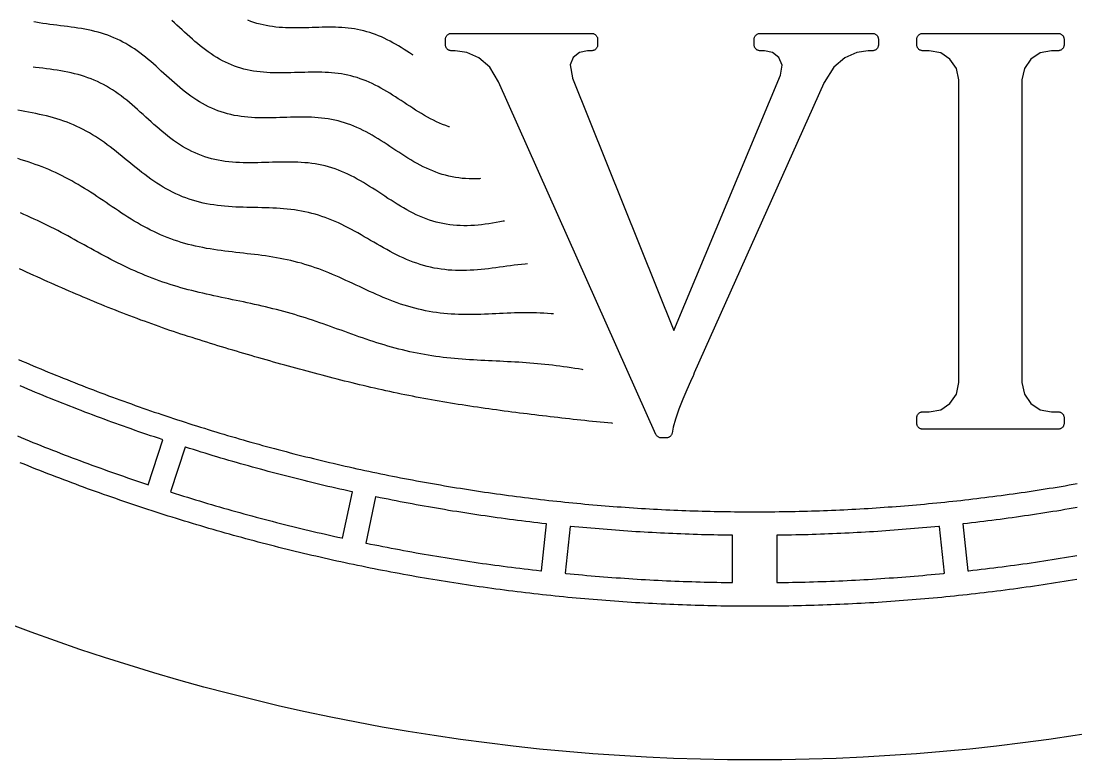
# Model space of a CAD drawing. Header units: millimetres. Extents: x -14.2 to 14.2, y -14.2 to 14.2.
# Drawn here: x -4.97 to 2.18, y -14.25 to -9.25 of the extents above; entities that cross this region are included whole.
import ezdxf

# ---------------------------------------------------------------- set-up
doc = ezdxf.new("R2010")
doc.units = ezdxf.units.MM
for name, color, linetype in [('ALTIN', 2, 'Continuous'), ('DOKU', 8, 'Continuous'), ('KESIM', 1, 'Continuous')]:
    doc.layers.add(name, color=color, linetype=linetype)

msp = doc.modelspace()

# ---------------------------------------------------------------- linework, layer by layer
at = {"layer": 'ALTIN'}
for points in [[(0.0175, -9.4428), (0.0141, -9.4408), (0.0109, -9.4385), (0.008, -9.4358), (0.0054, -9.4329), (0.0031, -9.4298), (0.001, -9.4264), (-0.0006, -9.4229), (-0.002, -9.4192), (-0.0029, -9.4153), (-0.0035, -9.4115), (-0.0037, -9.4075), (-0.0037, -9.3704), (-0.0035, -9.3665), (-0.0029, -9.3626), (-0.002, -9.3588), (-0.0006, -9.3551), (0.001, -9.3515), (0.0031, -9.3482), (0.0054, -9.345), (0.008, -9.3421), (0.0109, -9.3395), (0.0141, -9.3371), (0.0175, -9.3351), (0.021, -9.3334), (0.0247, -9.3321), (0.0285, -9.3312), (0.0324, -9.3306), (0.0363, -9.3304), (0.7977, -9.3304), (0.8017, -9.3306), (0.8055, -9.3312), (0.8094, -9.3321), (0.8131, -9.3334), (0.8166, -9.3351), (0.82, -9.3371), (0.8231, -9.3395), (0.826, -9.3421), (0.8287, -9.345), (0.831, -9.3482), (0.833, -9.3515), (0.8347, -9.3551), (0.836, -9.3588), (0.837, -9.3626), (0.8376, -9.3665), (0.8377, -9.3704), (0.8377, -9.4075), (0.8376, -9.4115), (0.837, -9.4153), (0.836, -9.4192), (0.8347, -9.4229), (0.833, -9.4264), (0.831, -9.4298), (0.8287, -9.4329), (0.826, -9.4358), (0.8231, -9.4385), (0.82, -9.4408), (0.8166, -9.4428), (0.8131, -9.4445), (0.8094, -9.4458), (0.8055, -9.4468), (0.8017, -9.4474), (0.7977, -9.4475), (0.7673, -9.4475), (0.691, -9.4597), (0.611, -9.4957), (0.5356, -9.5599), (0.4712, -9.6627), (0.4689, -9.666), (0.4686, -9.6663), (-0.4093, -11.6287), (-0.4148, -11.6448), (-0.4163, -11.6487), (-0.4346, -11.6883), (-0.4598, -11.743), (-0.4879, -11.8075), (-0.5145, -11.8754), (-0.5365, -11.9415), (-0.5521, -11.9973), (-0.5599, -12.0373), (-0.5609, -12.0411), (-0.5622, -12.0448), (-0.5639, -12.0484), (-0.5659, -12.0517), (-0.5682, -12.0549), (-0.5708, -12.0578), (-0.5738, -12.0605), (-0.5769, -12.0628), (-0.5803, -12.0649), (-0.5838, -12.0665), (-0.5875, -12.0679), (-0.5914, -12.0688), (-0.5952, -12.0694), (-0.5992, -12.0696), (-0.6323, -12.0696), (-0.6361, -12.0694), (-0.6399, -12.0689), (-0.6436, -12.068), (-0.6472, -12.0667), (-0.6507, -12.0651), (-0.654, -12.0632), (-0.6571, -12.0609), (-0.66, -12.0584), (-0.6626, -12.0556), (-0.665, -12.0526), (-0.667, -12.0493), (-0.6688, -12.0459), (-1.7349, -9.6583), (-1.7943, -9.5596), (-1.8686, -9.4957), (-1.9493, -9.4598), (-2.0282, -9.4475), (-2.0547, -9.4475), (-2.0586, -9.4474), (-2.0625, -9.4468), (-2.0663, -9.4458), (-2.07, -9.4445), (-2.0736, -9.4428), (-2.0769, -9.4408), (-2.0801, -9.4385), (-2.083, -9.4358), (-2.0856, -9.4329), (-2.088, -9.4298), (-2.09, -9.4264), (-2.0917, -9.4229), (-2.093, -9.4192), (-2.0939, -9.4153), (-2.0945, -9.4115), (-2.0947, -9.4075), (-2.0947, -9.3704), (-2.0945, -9.3665), (-2.0939, -9.3626), (-2.093, -9.3588), (-2.0917, -9.3551), (-2.09, -9.3515), (-2.088, -9.3482), (-2.0856, -9.345), (-2.083, -9.3421), (-2.0801, -9.3395), (-2.0769, -9.3371), (-2.0736, -9.3351), (-2.07, -9.3334), (-2.0663, -9.3321), (-2.0625, -9.3312), (-2.0586, -9.3306), (-2.0547, -9.3304), (-1.1041, -9.3304), (-1.1002, -9.3306), (-1.0963, -9.3312), (-1.0925, -9.3321), (-1.0888, -9.3334), (-1.0852, -9.3351), (-1.0819, -9.3371), (-1.0787, -9.3395), (-1.0758, -9.3421), (-1.0732, -9.345), (-1.0708, -9.3482), (-1.0688, -9.3515), (-1.0671, -9.3551), (-1.0658, -9.3588), (-1.0649, -9.3626), (-1.0643, -9.3665), (-1.0641, -9.3704), (-1.0641, -9.4075), (-1.0643, -9.4115), (-1.0649, -9.4153), (-1.0658, -9.4192), (-1.0671, -9.4229), (-1.0688, -9.4264), (-1.0708, -9.4298), (-1.0732, -9.4329), (-1.0758, -9.4358), (-1.0787, -9.4385), (-1.0819, -9.4408), (-1.0852, -9.4428), (-1.0888, -9.4445), (-1.0925, -9.4458), (-1.0963, -9.4468), (-1.1002, -9.4474), (-1.1041, -9.4475), (-1.1333, -9.4475), (-1.1865, -9.4596), (-1.2291, -9.4925), (-1.2507, -9.5442), (-1.2353, -9.631), (-1.2349, -9.634), (-0.5488, -11.3414), (0.1747, -9.6129), (0.1861, -9.5447), (0.1635, -9.493), (0.1193, -9.4596), (0.065, -9.4475), (0.0363, -9.4475), (0.0324, -9.4474), (0.0285, -9.4468), (0.0247, -9.4458), (0.021, -9.4445)], [(1.1008, -11.9857), (1.0995, -11.982), (1.0985, -11.9782), (1.0979, -11.9743), (1.0977, -11.9704), (1.0977, -11.9333), (1.0979, -11.9293), (1.0985, -11.9255), (1.0995, -11.9216), (1.1008, -11.918), (1.1025, -11.9144), (1.1045, -11.911), (1.1068, -11.9079), (1.1095, -11.905), (1.1124, -11.9023), (1.1155, -11.9), (1.1189, -11.898), (1.1224, -11.8963), (1.1261, -11.895), (1.1299, -11.894), (1.1338, -11.8935), (1.1377, -11.8933), (1.1821, -11.8933), (1.2596, -11.8784), (1.3221, -11.8359), (1.3661, -11.7725), (1.3833, -11.695), (1.3833, -9.6458), (1.3661, -9.5685), (1.3221, -9.5055), (1.2595, -9.4625), (1.1821, -9.4475), (1.1377, -9.4475), (1.1338, -9.4474), (1.1299, -9.4468), (1.1261, -9.4458), (1.1224, -9.4445), (1.1189, -9.4428), (1.1155, -9.4408), (1.1124, -9.4385), (1.1095, -9.4358), (1.1068, -9.4329), (1.1045, -9.4298), (1.1025, -9.4264), (1.1008, -9.4229), (1.0995, -9.4192), (1.0985, -9.4153), (1.0979, -9.4115), (1.0977, -9.4075), (1.0977, -9.3704), (1.0979, -9.3665), (1.0985, -9.3626), (1.0995, -9.3588), (1.1008, -9.3551), (1.1025, -9.3515), (1.1045, -9.3482), (1.1068, -9.345), (1.1095, -9.3421), (1.1124, -9.3395), (1.1155, -9.3371), (1.1189, -9.3351), (1.1224, -9.3334), (1.1261, -9.3321), (1.1299, -9.3312), (1.1338, -9.3306), (1.1377, -9.3304), (2.0547, -9.3304), (2.0586, -9.3306), (2.0625, -9.3312), (2.0663, -9.3321), (2.07, -9.3334), (2.0736, -9.3351), (2.0769, -9.3371), (2.0801, -9.3395), (2.083, -9.3421), (2.0856, -9.345), (2.088, -9.3482), (2.09, -9.3515), (2.0917, -9.3551), (2.093, -9.3588), (2.0939, -9.3626), (2.0945, -9.3665), (2.0947, -9.3704), (2.0947, -9.4075), (2.0945, -9.4115), (2.0939, -9.4153), (2.093, -9.4192), (2.0917, -9.4229), (2.09, -9.4264), (2.088, -9.4298), (2.0856, -9.4329), (2.083, -9.4358), (2.0801, -9.4385), (2.0769, -9.4408), (2.0736, -9.4428), (2.07, -9.4445), (2.0663, -9.4458), (2.0625, -9.4468), (2.0586, -9.4474), (2.0547, -9.4475), (2.0104, -9.4475), (1.9327, -9.4625), (1.8698, -9.5055), (1.8263, -9.5684), (1.8092, -9.6458), (1.8092, -11.695), (1.8263, -11.7727), (1.8698, -11.8359), (1.9326, -11.8784), (2.0103, -11.8933), (2.0547, -11.8933), (2.0586, -11.8935), (2.0625, -11.894), (2.0663, -11.895), (2.07, -11.8963), (2.0736, -11.898), (2.0769, -11.9), (2.0801, -11.9023), (2.083, -11.905), (2.0856, -11.9079), (2.088, -11.911), (2.09, -11.9144), (2.0917, -11.918), (2.093, -11.9216), (2.0939, -11.9255), (2.0945, -11.9293), (2.0947, -11.9333), (2.0947, -11.9704), (2.0945, -11.9743), (2.0939, -11.9782), (2.093, -11.982), (2.0917, -11.9857), (2.09, -11.9893), (2.088, -11.9926), (2.0856, -11.9958), (2.083, -11.9987), (2.0801, -12.0013), (2.0769, -12.0037), (2.0736, -12.0057), (2.07, -12.0074), (2.0663, -12.0087), (2.0625, -12.0096), (2.0586, -12.0102), (2.0547, -12.0104), (1.1377, -12.0104), (1.1338, -12.0102), (1.1299, -12.0096), (1.1261, -12.0087), (1.1224, -12.0074), (1.1189, -12.0057), (1.1155, -12.0037), (1.1124, -12.0013), (1.1095, -11.9987), (1.1068, -11.9958), (1.1045, -11.9926), (1.1025, -11.9893)], [(-2.9177, -12.3911), (-2.9447, -12.3847), (-2.9718, -12.3783), (-2.9988, -12.3718), (-3.0257, -12.3652), (-3.0527, -12.3586), (-3.0797, -12.3519), (-3.1066, -12.3451), (-3.1335, -12.3383), (-3.1604, -12.3314), (-3.1873, -12.3245), (-3.2142, -12.3175), (-3.2411, -12.3105), (-3.2679, -12.3034), (-3.2948, -12.2962), (-3.3216, -12.289), (-3.3484, -12.2817), (-3.3752, -12.2744), (-3.4019, -12.267), (-3.4287, -12.2596), (-3.4554, -12.2521), (-3.4822, -12.2445), (-3.5089, -12.2369), (-3.5356, -12.2292), (-3.5622, -12.2214), (-3.5889, -12.2136), (-3.6155, -12.2058), (-3.6421, -12.1979), (-3.6687, -12.1899), (-3.6953, -12.1819), (-3.7219, -12.1738), (-3.7484, -12.1656), (-3.775, -12.1574), (-3.8015, -12.1491), (-3.828, -12.1408), (-3.8545, -12.1324), (-3.8576, -12.1314), (-3.9565, -12.4358), (-3.9514, -12.4374), (-3.9242, -12.446), (-3.897, -12.4545), (-3.8699, -12.463), (-3.8427, -12.4714), (-3.8155, -12.4798), (-3.7882, -12.4881), (-3.761, -12.4963), (-3.7337, -12.5045), (-3.7064, -12.5126), (-3.6791, -12.5207), (-3.6518, -12.5287), (-3.6244, -12.5366), (-3.5971, -12.5445), (-3.5697, -12.5523), (-3.5423, -12.56), (-3.5149, -12.5677), (-3.4875, -12.5754), (-3.46, -12.583), (-3.4326, -12.5905), (-3.4051, -12.5979), (-3.3776, -12.6053), (-3.3501, -12.6127), (-3.3226, -12.6199), (-3.295, -12.6272), (-3.2675, -12.6343), (-3.2399, -12.6414), (-3.2123, -12.6485), (-3.1847, -12.6554), (-3.1571, -12.6624), (-3.1294, -12.6692), (-3.1018, -12.676), (-3.0741, -12.6828), (-3.0465, -12.6894), (-3.0188, -12.696), (-2.9911, -12.7026), (-2.9633, -12.7091), (-2.9356, -12.7155), (-2.9079, -12.7219), (-2.8801, -12.7282), (-2.8523, -12.7345), (-2.8245, -12.7407), (-2.7967, -12.7468), (-2.7914, -12.7479), (-2.7249, -12.4349), (-2.7282, -12.4342), (-2.7553, -12.4282), (-2.7824, -12.4222), (-2.8095, -12.4161), (-2.8366, -12.4099), (-2.8636, -12.4037), (-2.8907, -12.3975)], [(-1.579, -12.6317), (-1.6065, -12.6282), (-1.6341, -12.6247), (-1.6616, -12.6211), (-1.6891, -12.6174), (-1.7167, -12.6137), (-1.7442, -12.6099), (-1.7717, -12.6061), (-1.7992, -12.6022), (-1.8267, -12.5983), (-1.8541, -12.5942), (-1.8816, -12.5902), (-1.9091, -12.586), (-1.9365, -12.5818), (-1.964, -12.5776), (-1.9914, -12.5733), (-2.0188, -12.5689), (-2.0463, -12.5645), (-2.0737, -12.56), (-2.1011, -12.5554), (-2.1284, -12.5508), (-2.1558, -12.5461), (-2.1832, -12.5414), (-2.2105, -12.5366), (-2.2379, -12.5318), (-2.2652, -12.5268), (-2.2925, -12.5219), (-2.3199, -12.5168), (-2.3472, -12.5117), (-2.3745, -12.5066), (-2.4017, -12.5014), (-2.429, -12.4961), (-2.4563, -12.4908), (-2.4835, -12.4854), (-2.5107, -12.4799), (-2.538, -12.4744), (-2.5652, -12.4689), (-2.5684, -12.4682), (-2.6349, -12.7812), (-2.6296, -12.7823), (-2.6018, -12.788), (-2.5738, -12.7937), (-2.5459, -12.7992), (-2.518, -12.8048), (-2.4901, -12.8102), (-2.4621, -12.8156), (-2.4341, -12.821), (-2.4062, -12.8263), (-2.3782, -12.8315), (-2.3502, -12.8366), (-2.3222, -12.8417), (-2.2941, -12.8468), (-2.2661, -12.8517), (-2.2381, -12.8567), (-2.21, -12.8615), (-2.1819, -12.8663), (-2.1539, -12.871), (-2.1258, -12.8757), (-2.0977, -12.8803), (-2.0696, -12.8848), (-2.0415, -12.8893), (-2.0133, -12.8938), (-1.9852, -12.8981), (-1.9571, -12.9024), (-1.9289, -12.9067), (-1.9008, -12.9108), (-1.8726, -12.915), (-1.8444, -12.919), (-1.8162, -12.923), (-1.788, -12.9269), (-1.7598, -12.9308), (-1.7316, -12.9346), (-1.7034, -12.9384), (-1.6751, -12.942), (-1.6469, -12.9457), (-1.6186, -12.9492), (-1.5904, -12.9527), (-1.5621, -12.9562), (-1.5339, -12.9595), (-1.5056, -12.9629), (-1.4773, -12.9661), (-1.449, -12.9693), (-1.4436, -12.9699), (-1.4102, -12.6516), (-1.4135, -12.6513), (-1.4411, -12.6482), (-1.4687, -12.645), (-1.4963, -12.6418), (-1.5238, -12.6385), (-1.5514, -12.6351)], [(-0.3332, -12.7256), (-0.361, -12.7249), (-0.3888, -12.7241), (-0.4165, -12.7232), (-0.4443, -12.7222), (-0.472, -12.7212), (-0.4998, -12.7202), (-0.5275, -12.7191), (-0.5553, -12.7179), (-0.583, -12.7166), (-0.6108, -12.7153), (-0.6385, -12.714), (-0.6662, -12.7126), (-0.694, -12.7111), (-0.7217, -12.7095), (-0.7494, -12.7079), (-0.7771, -12.7063), (-0.8049, -12.7045), (-0.8326, -12.7027), (-0.8603, -12.7009), (-0.888, -12.699), (-0.9157, -12.697), (-0.9434, -12.695), (-0.9711, -12.6929), (-0.9988, -12.6908), (-1.0265, -12.6885), (-1.0541, -12.6863), (-1.0818, -12.6839), (-1.1095, -12.6816), (-1.1372, -12.6791), (-1.1648, -12.6766), (-1.1925, -12.674), (-1.2201, -12.6714), (-1.2478, -12.6687), (-1.2511, -12.6684), (-1.2845, -12.9866), (-1.2791, -12.9872), (-1.2508, -12.9899), (-1.2224, -12.9926), (-1.1941, -12.9953), (-1.1657, -12.9978), (-1.1374, -13.0003), (-1.109, -13.0028), (-1.0806, -13.0052), (-1.0523, -13.0075), (-1.0239, -13.0098), (-0.9955, -13.012), (-0.9671, -13.0141), (-0.9387, -13.0162), (-0.9103, -13.0182), (-0.8819, -13.0202), (-0.8535, -13.0221), (-0.8251, -13.0239), (-0.7967, -13.0257), (-0.7683, -13.0274), (-0.7398, -13.029), (-0.7114, -13.0306), (-0.683, -13.0321), (-0.6546, -13.0336), (-0.6261, -13.035), (-0.5977, -13.0363), (-0.5692, -13.0376), (-0.5408, -13.0388), (-0.5123, -13.0399), (-0.4839, -13.041), (-0.4554, -13.0421), (-0.427, -13.043), (-0.3985, -13.0439), (-0.3701, -13.0448), (-0.3416, -13.0455), (-0.3131, -13.0462), (-0.2847, -13.0469), (-0.2562, -13.0475), (-0.2278, -13.048), (-0.1993, -13.0485), (-0.1708, -13.0489), (-0.15, -13.0491), (-0.15, -12.7291), (-0.1666, -12.7289), (-0.1944, -12.7285), (-0.2222, -12.7281), (-0.2499, -12.7275), (-0.2777, -12.727), (-0.3055, -12.7263)], [(0.3416, -13.0455), (0.3701, -13.0448), (0.3985, -13.0439), (0.427, -13.043), (0.4554, -13.0421), (0.4839, -13.041), (0.5123, -13.0399), (0.5408, -13.0388), (0.5692, -13.0376), (0.5977, -13.0363), (0.6261, -13.035), (0.6546, -13.0336), (0.683, -13.0321), (0.7114, -13.0306), (0.7398, -13.029), (0.7683, -13.0274), (0.7967, -13.0257), (0.8251, -13.0239), (0.8535, -13.0221), (0.8819, -13.0202), (0.9103, -13.0182), (0.9387, -13.0162), (0.9671, -13.0141), (0.9955, -13.012), (1.0239, -13.0098), (1.0523, -13.0075), (1.0806, -13.0052), (1.109, -13.0028), (1.1374, -13.0003), (1.1657, -12.9978), (1.1941, -12.9953), (1.2224, -12.9926), (1.2508, -12.9899), (1.2791, -12.9872), (1.2845, -12.9866), (1.2511, -12.6684), (1.2478, -12.6687), (1.2201, -12.6714), (1.1925, -12.674), (1.1648, -12.6766), (1.1372, -12.6791), (1.1095, -12.6816), (1.0818, -12.6839), (1.0541, -12.6863), (1.0265, -12.6885), (0.9988, -12.6908), (0.9711, -12.6929), (0.9434, -12.695), (0.9157, -12.697), (0.888, -12.699), (0.8603, -12.7009), (0.8326, -12.7027), (0.8049, -12.7045), (0.7771, -12.7063), (0.7494, -12.7079), (0.7217, -12.7095), (0.694, -12.7111), (0.6662, -12.7126), (0.6385, -12.714), (0.6108, -12.7153), (0.583, -12.7166), (0.5553, -12.7179), (0.5275, -12.7191), (0.4998, -12.7202), (0.472, -12.7212), (0.4443, -12.7222), (0.4165, -12.7232), (0.3888, -12.7241), (0.361, -12.7249), (0.3332, -12.7256), (0.3055, -12.7263), (0.2777, -12.727), (0.2499, -12.7275), (0.2222, -12.7281), (0.1944, -12.7285), (0.1666, -12.7289), (0.15, -12.7291), (0.15, -13.0491), (0.1708, -13.0489), (0.1993, -13.0485), (0.2278, -13.048), (0.2562, -13.0475), (0.2847, -13.0469), (0.3131, -13.0462)]]:
    msp.add_lwpolyline(points, close=True, dxfattribs=at)
for points in [[(-4.9871, -11.5384), (-4.9619, -11.5492), (-4.9367, -11.56), (-4.9115, -11.5707), (-4.8862, -11.5814), (-4.861, -11.5921), (-4.8357, -11.6026), (-4.8103, -11.6132), (-4.785, -11.6236), (-4.7596, -11.634), (-4.7342, -11.6444), (-4.7088, -11.6547), (-4.6834, -11.6649), (-4.6579, -11.6751), (-4.6324, -11.6853), (-4.6069, -11.6953), (-4.5814, -11.7054), (-4.5558, -11.7153), (-4.5303, -11.7253), (-4.5047, -11.7351), (-4.4791, -11.7449), (-4.4534, -11.7546), (-4.4278, -11.7643), (-4.4021, -11.774), (-4.3764, -11.7835), (-4.3507, -11.7931), (-4.325, -11.8025), (-4.2992, -11.8119), (-4.2734, -11.8213), (-4.2476, -11.8306), (-4.2218, -11.8398), (-4.196, -11.849), (-4.1701, -11.8581), (-4.1442, -11.8672), (-4.1183, -11.8762), (-4.0924, -11.8852), (-4.0665, -11.8941), (-4.0405, -11.9029), (-4.0145, -11.9117), (-3.9885, -11.9204), (-3.9625, -11.9291), (-3.9365, -11.9377), (-3.9104, -11.9463), (-3.8843, -11.9548), (-3.8583, -11.9632), (-3.8321, -11.9716), (-3.806, -11.9799), (-3.7799, -11.9882), (-3.7537, -11.9964), (-3.7275, -12.0046), (-3.7013, -12.0127), (-3.6751, -12.0208), (-3.6489, -12.0287), (-3.6226, -12.0367), (-3.5964, -12.0445), (-3.5701, -12.0524), (-3.5438, -12.0601), (-3.5175, -12.0678), (-3.4911, -12.0755), (-3.4648, -12.0831), (-3.4384, -12.0906), (-3.412, -12.0981), (-3.3856, -12.1055), (-3.3592, -12.1128), (-3.3328, -12.1201), (-3.3063, -12.1274), (-3.2798, -12.1346), (-3.2534, -12.1417), (-3.2269, -12.1488), (-3.2003, -12.1558), (-3.1738, -12.1627), (-3.1473, -12.1696), (-3.1207, -12.1765), (-3.0941, -12.1832), (-3.0676, -12.19), (-3.041, -12.1966), (-3.0143, -12.2032), (-2.9877, -12.2098), (-2.9611, -12.2163), (-2.9344, -12.2227), (-2.9077, -12.2291), (-2.881, -12.2354), (-2.8543, -12.2416), (-2.8276, -12.2478), (-2.8009, -12.254), (-2.7742, -12.2601), (-2.7474, -12.2661), (-2.7206, -12.272), (-2.6939, -12.2779), (-2.6671, -12.2838), (-2.6403, -12.2896), (-2.6134, -12.2953), (-2.5866, -12.301), (-2.5598, -12.3066), (-2.5329, -12.3122), (-2.5061, -12.3177), (-2.4792, -12.3231), (-2.4523, -12.3285), (-2.4254, -12.3338), (-2.3985, -12.3391), (-2.3715, -12.3443), (-2.3446, -12.3494), (-2.3177, -12.3545), (-2.2907, -12.3595), (-2.2637, -12.3645), (-2.2368, -12.3694), (-2.2098, -12.3742), (-2.1828, -12.379), (-2.1557, -12.3838), (-2.1287, -12.3884), (-2.1017, -12.3931), (-2.0746, -12.3976), (-2.0476, -12.4021), (-2.0205, -12.4065), (-1.9935, -12.4109), (-1.9664, -12.4152), (-1.9393, -12.4195), (-1.9122, -12.4237), (-1.8851, -12.4278), (-1.858, -12.4319), (-1.8308, -12.436), (-1.8037, -12.4399), (-1.7766, -12.4438), (-1.7494, -12.4477), (-1.7222, -12.4515), (-1.6951, -12.4552), (-1.6679, -12.4589), (-1.6407, -12.4625), (-1.6135, -12.466), (-1.5863, -12.4695), (-1.5591, -12.4729), (-1.5319, -12.4763), (-1.5047, -12.4796), (-1.4774, -12.4829), (-1.4502, -12.4861), (-1.423, -12.4892), (-1.3957, -12.4923), (-1.3685, -12.4953), (-1.3412, -12.4982), (-1.3139, -12.5011), (-1.2866, -12.504), (-1.2594, -12.5068), (-1.2321, -12.5095), (-1.2048, -12.5121), (-1.1775, -12.5147), (-1.1502, -12.5173), (-1.1229, -12.5197), (-1.0955, -12.5222), (-1.0682, -12.5245), (-1.0409, -12.5268), (-1.0136, -12.5291), (-0.9862, -12.5313), (-0.9589, -12.5334), (-0.9315, -12.5354), (-0.9042, -12.5374), (-0.8768, -12.5394), (-0.8495, -12.5413), (-0.8221, -12.5431), (-0.7948, -12.5449), (-0.7674, -12.5466), (-0.74, -12.5482), (-0.7126, -12.5498), (-0.6852, -12.5513), (-0.6579, -12.5528), (-0.6305, -12.5542), (-0.6031, -12.5555), (-0.5757, -12.5568), (-0.5483, -12.558), (-0.5209, -12.5592), (-0.4935, -12.5603), (-0.4661, -12.5614), (-0.4387, -12.5623), (-0.4113, -12.5633), (-0.3839, -12.5641), (-0.3565, -12.5649), (-0.329, -12.5657), (-0.3016, -12.5664), (-0.2742, -12.567), (-0.2468, -12.5676), (-0.2194, -12.5681), (-0.192, -12.5685), (-0.1645, -12.5689), (-0.1371, -12.5693), (-0.1097, -12.5695), (-0.0823, -12.5697), (-0.0548, -12.5699), (-0.0274, -12.57), (0, -12.57), (0.0274, -12.57), (0.0548, -12.5699), (0.0823, -12.5697), (0.1097, -12.5695), (0.1371, -12.5693), (0.1645, -12.5689), (0.192, -12.5685), (0.2194, -12.5681), (0.2468, -12.5676), (0.2742, -12.567), (0.3016, -12.5664), (0.329, -12.5657), (0.3565, -12.5649), (0.3839, -12.5641), (0.4113, -12.5633), (0.4387, -12.5623), (0.4661, -12.5614), (0.4935, -12.5603), (0.5209, -12.5592), (0.5483, -12.558), (0.5757, -12.5568), (0.6031, -12.5555), (0.6305, -12.5542), (0.6579, -12.5528), (0.6852, -12.5513), (0.7126, -12.5498), (0.74, -12.5482), (0.7674, -12.5466), (0.7948, -12.5449), (0.8221, -12.5431), (0.8495, -12.5413), (0.8768, -12.5394), (0.9042, -12.5374), (0.9315, -12.5354), (0.9589, -12.5334), (0.9862, -12.5313), (1.0136, -12.5291), (1.0409, -12.5268), (1.0682, -12.5245), (1.0955, -12.5222), (1.1229, -12.5197), (1.1502, -12.5173), (1.1775, -12.5147), (1.2048, -12.5121), (1.2321, -12.5095), (1.2594, -12.5068), (1.2866, -12.504), (1.3139, -12.5011), (1.3412, -12.4982), (1.3685, -12.4953), (1.3957, -12.4923), (1.423, -12.4892), (1.4502, -12.4861), (1.4774, -12.4829), (1.5047, -12.4796), (1.5319, -12.4763), (1.5591, -12.4729), (1.5863, -12.4695), (1.6135, -12.466), (1.6407, -12.4625), (1.6679, -12.4589), (1.6951, -12.4552), (1.7222, -12.4515), (1.7494, -12.4477), (1.7766, -12.4438), (1.8037, -12.4399), (1.8308, -12.436), (1.858, -12.4319), (1.8851, -12.4278), (1.9122, -12.4237), (1.9393, -12.4195), (1.9664, -12.4152), (1.9935, -12.4109), (2.0205, -12.4065), (2.0476, -12.4021), (2.0746, -12.3976), (2.1017, -12.3931), (2.1287, -12.3884), (2.1557, -12.3838), (2.1828, -12.379)], [(-4.994, -12.0566), (-4.9677, -12.0675), (-4.9414, -12.0783), (-4.915, -12.0891), (-4.8886, -12.0997), (-4.8622, -12.1104), (-4.8358, -12.121), (-4.8093, -12.1315), (-4.7828, -12.1419), (-4.7563, -12.1524), (-4.7298, -12.1627), (-4.7033, -12.173), (-4.6767, -12.1832), (-4.6501, -12.1934), (-4.6235, -12.2035), (-4.5969, -12.2136), (-4.5702, -12.2236), (-4.5435, -12.2335), (-4.5168, -12.2434), (-4.4901, -12.2532), (-4.4634, -12.263), (-4.4366, -12.2727), (-4.4098, -12.2823), (-4.383, -12.2919), (-4.3562, -12.3015), (-4.3293, -12.3109), (-4.3025, -12.3204), (-4.2756, -12.3297), (-4.2487, -12.339), (-4.2217, -12.3483), (-4.1948, -12.3574), (-4.1678, -12.3666), (-4.1408, -12.3756), (-4.1138, -12.3846), (-4.1087, -12.3863), (-4.0098, -12.082), (-4.0129, -12.0809), (-4.0393, -12.0722), (-4.0656, -12.0633), (-4.0919, -12.0544), (-4.1182, -12.0455), (-4.1445, -12.0365), (-4.1707, -12.0274), (-4.197, -12.0183), (-4.2232, -12.0091), (-4.2494, -11.9998), (-4.2755, -11.9905), (-4.3017, -11.9812), (-4.3278, -11.9718), (-4.3539, -11.9623), (-4.38, -11.9528), (-4.4061, -11.9432), (-4.4321, -11.9335), (-4.4581, -11.9238), (-4.4841, -11.9141), (-4.5101, -11.9043), (-4.5361, -11.8944), (-4.562, -11.8845), (-4.5879, -11.8745), (-4.6138, -11.8645), (-4.6397, -11.8544), (-4.6656, -11.8442), (-4.6914, -11.834), (-4.7172, -11.8237), (-4.743, -11.8134), (-4.7687, -11.8031), (-4.7945, -11.7926), (-4.8202, -11.7821), (-4.8459, -11.7716), (-4.8716, -11.761), (-4.8972, -11.7503), (-4.9228, -11.7396), (-4.9484, -11.7289), (-4.974, -11.718)], [(2.1803, -13.0288), (2.1518, -13.0336), (2.1234, -13.0382), (2.095, -13.0428), (2.0665, -13.0474), (2.038, -13.0518), (2.0095, -13.0563), (1.9811, -13.0606), (1.9526, -13.0649), (1.9241, -13.0691), (1.8955, -13.0733), (1.867, -13.0774), (1.8385, -13.0814), (1.8099, -13.0854), (1.7814, -13.0893), (1.7528, -13.0932), (1.7243, -13.097), (1.6957, -13.1007), (1.6671, -13.1044), (1.6385, -13.108), (1.6099, -13.1115), (1.5813, -13.115), (1.5527, -13.1184), (1.524, -13.1218), (1.4954, -13.1251), (1.4668, -13.1283), (1.4381, -13.1315), (1.4095, -13.1346), (1.3808, -13.1376), (1.3522, -13.1406), (1.3235, -13.1435), (1.2948, -13.1464), (1.2661, -13.1492), (1.2374, -13.1519), (1.2087, -13.1546), (1.18, -13.1572), (1.1513, -13.1597), (1.1226, -13.1622), (1.0939, -13.1646), (1.0652, -13.167), (1.0364, -13.1693), (1.0077, -13.1715), (0.979, -13.1737), (0.9502, -13.1758), (0.9215, -13.1778), (0.8927, -13.1798), (0.864, -13.1817), (0.8352, -13.1836), (0.8065, -13.1854), (0.7777, -13.1871), (0.7489, -13.1888), (0.7201, -13.1904), (0.6914, -13.1919), (0.6626, -13.1934), (0.6338, -13.1948), (0.605, -13.1961), (0.5762, -13.1974), (0.5474, -13.1987), (0.5186, -13.1998), (0.4898, -13.2009), (0.461, -13.202), (0.4322, -13.2029), (0.4034, -13.2038), (0.3746, -13.2047), (0.3458, -13.2055), (0.317, -13.2062), (0.2882, -13.2069), (0.2594, -13.2075), (0.2305, -13.208), (0.2017, -13.2085), (0.1729, -13.2089), (0.1441, -13.2092), (0.1153, -13.2095), (0.0865, -13.2097), (0.0576, -13.2099), (0.0288, -13.21), (0, -13.21), (-0.0288, -13.21), (-0.0576, -13.2099), (-0.0865, -13.2097), (-0.1153, -13.2095), (-0.1441, -13.2092), (-0.1729, -13.2089), (-0.2017, -13.2085), (-0.2305, -13.208), (-0.2594, -13.2075), (-0.2882, -13.2069), (-0.317, -13.2062), (-0.3458, -13.2055), (-0.3746, -13.2047), (-0.4034, -13.2038), (-0.4322, -13.2029), (-0.461, -13.202), (-0.4898, -13.2009), (-0.5186, -13.1998), (-0.5474, -13.1987), (-0.5762, -13.1974), (-0.605, -13.1961), (-0.6338, -13.1948), (-0.6626, -13.1934), (-0.6914, -13.1919), (-0.7201, -13.1904), (-0.7489, -13.1888), (-0.7777, -13.1871), (-0.8065, -13.1854), (-0.8352, -13.1836), (-0.864, -13.1817), (-0.8927, -13.1798), (-0.9215, -13.1778), (-0.9502, -13.1758), (-0.979, -13.1737), (-1.0077, -13.1715), (-1.0364, -13.1693), (-1.0652, -13.167), (-1.0939, -13.1646), (-1.1226, -13.1622), (-1.1513, -13.1597), (-1.18, -13.1572), (-1.2087, -13.1546), (-1.2374, -13.1519), (-1.2661, -13.1492), (-1.2948, -13.1464), (-1.3235, -13.1435), (-1.3522, -13.1406), (-1.3808, -13.1376), (-1.4095, -13.1346), (-1.4381, -13.1315), (-1.4668, -13.1283), (-1.4954, -13.1251), (-1.524, -13.1218), (-1.5527, -13.1184), (-1.5813, -13.115), (-1.6099, -13.1115), (-1.6385, -13.108), (-1.6671, -13.1044), (-1.6957, -13.1007), (-1.7243, -13.097), (-1.7528, -13.0932), (-1.7814, -13.0893), (-1.8099, -13.0854), (-1.8385, -13.0814), (-1.867, -13.0774), (-1.8955, -13.0733), (-1.9241, -13.0691), (-1.9526, -13.0649), (-1.9811, -13.0606), (-2.0095, -13.0563), (-2.038, -13.0518), (-2.0665, -13.0474), (-2.095, -13.0428), (-2.1234, -13.0382), (-2.1518, -13.0336), (-2.1803, -13.0288), (-2.2087, -13.024), (-2.2371, -13.0192), (-2.2655, -13.0143), (-2.2939, -13.0093), (-2.3223, -13.0043), (-2.3506, -12.9992), (-2.379, -12.994), (-2.4073, -12.9888), (-2.4357, -12.9835), (-2.464, -12.9782), (-2.4923, -12.9728), (-2.5206, -12.9673), (-2.5489, -12.9618), (-2.5771, -12.9562), (-2.6054, -12.9505), (-2.6337, -12.9448), (-2.6619, -12.939), (-2.6901, -12.9332), (-2.7183, -12.9273), (-2.7465, -12.9213), (-2.7747, -12.9153), (-2.8029, -12.9092), (-2.831, -12.9031), (-2.8592, -12.8969), (-2.8873, -12.8906), (-2.9154, -12.8843), (-2.9435, -12.8779), (-2.9716, -12.8714), (-2.9997, -12.8649), (-3.0277, -12.8583), (-3.0558, -12.8517), (-3.0838, -12.845), (-3.1118, -12.8382), (-3.1398, -12.8314), (-3.1678, -12.8245), (-3.1958, -12.8176), (-3.2237, -12.8106), (-3.2517, -12.8035), (-3.2796, -12.7964), (-3.3075, -12.7892), (-3.3354, -12.782), (-3.3633, -12.7747), (-3.3912, -12.7673), (-3.419, -12.7599), (-3.4468, -12.7524), (-3.4746, -12.7448), (-3.5024, -12.7372), (-3.5302, -12.7296), (-3.558, -12.7218), (-3.5857, -12.714), (-3.6135, -12.7062), (-3.6412, -12.6983), (-3.6689, -12.6903), (-3.6965, -12.6823), (-3.7242, -12.6742), (-3.7518, -12.666), (-3.7795, -12.6578), (-3.8071, -12.6495), (-3.8347, -12.6412), (-3.8622, -12.6328), (-3.8898, -12.6243), (-3.9173, -12.6158), (-3.9448, -12.6072), (-3.9723, -12.5986), (-3.9998, -12.5899), (-4.0273, -12.5811), (-4.0547, -12.5723), (-4.0821, -12.5635), (-4.1095, -12.5545), (-4.1369, -12.5455), (-4.1643, -12.5365), (-4.1916, -12.5274), (-4.2189, -12.5182), (-4.2462, -12.5089), (-4.2735, -12.4997), (-4.3008, -12.4903), (-4.328, -12.4809), (-4.3552, -12.4714), (-4.3824, -12.4619), (-4.4096, -12.4523), (-4.4367, -12.4426), (-4.4639, -12.4329), (-4.491, -12.4232), (-4.5181, -12.4133), (-4.5452, -12.4035), (-4.5722, -12.3935), (-4.5992, -12.3835), (-4.6262, -12.3734), (-4.6532, -12.3633), (-4.6802, -12.3531), (-4.7071, -12.3429), (-4.734, -12.3326), (-4.7609, -12.3222), (-4.7878, -12.3118), (-4.8147, -12.3013), (-4.8415, -12.2908), (-4.8683, -12.2802), (-4.8951, -12.2696), (-4.9218, -12.2589), (-4.9486, -12.2481), (-4.9753, -12.2373)], [(2.1832, -12.5414), (2.1558, -12.5461), (2.1284, -12.5508), (2.1011, -12.5554), (2.0737, -12.56), (2.0463, -12.5645), (2.0188, -12.5689), (1.9914, -12.5733), (1.964, -12.5776), (1.9365, -12.5818), (1.9091, -12.586), (1.8816, -12.5902), (1.8541, -12.5942), (1.8267, -12.5983), (1.7992, -12.6022), (1.7717, -12.6061), (1.7442, -12.6099), (1.7167, -12.6137), (1.6891, -12.6174), (1.6616, -12.6211), (1.6341, -12.6247), (1.6065, -12.6282), (1.579, -12.6317), (1.5514, -12.6351), (1.5238, -12.6385), (1.4963, -12.6418), (1.4687, -12.645), (1.4411, -12.6482), (1.4135, -12.6513), (1.4102, -12.6516), (1.4436, -12.9699), (1.449, -12.9693), (1.4773, -12.9661), (1.5056, -12.9629), (1.5339, -12.9595), (1.5621, -12.9562), (1.5904, -12.9527), (1.6186, -12.9492), (1.6469, -12.9457), (1.6751, -12.942), (1.7034, -12.9384), (1.7316, -12.9346), (1.7598, -12.9308), (1.788, -12.9269), (1.8162, -12.923), (1.8444, -12.919), (1.8726, -12.915), (1.9008, -12.9108), (1.9289, -12.9067), (1.9571, -12.9024), (1.9852, -12.8981), (2.0133, -12.8938), (2.0415, -12.8893), (2.0696, -12.8848), (2.0977, -12.8803), (2.1258, -12.8757), (2.1539, -12.871), (2.1819, -12.8663)]]:
    msp.add_lwpolyline(points, dxfattribs=at)
at = {"layer": 'DOKU'}
for points in [[(-1.8563, -10.314), (-1.8652, -10.3145), (-1.8886, -10.3153), (-1.9119, -10.3155), (-1.9351, -10.315), (-1.9581, -10.3138), (-1.9811, -10.3119), (-2.0039, -10.3093), (-2.0266, -10.306), (-2.0492, -10.3019), (-2.0716, -10.297), (-2.0938, -10.2914), (-2.1159, -10.2851), (-2.1378, -10.2781), (-2.1596, -10.2703), (-2.1812, -10.2619), (-2.2027, -10.2528), (-2.224, -10.2431), (-2.2452, -10.2328), (-2.2662, -10.222), (-2.287, -10.2107), (-2.3078, -10.199), (-2.3284, -10.1869), (-2.3489, -10.1744), (-2.3694, -10.1617), (-2.3897, -10.1487), (-2.41, -10.1356), (-2.4302, -10.1224), (-2.4503, -10.1091), (-2.4704, -10.0959), (-2.4905, -10.0827), (-2.5107, -10.0697), (-2.5308, -10.0569), (-2.5509, -10.0443), (-2.5711, -10.032), (-2.5914, -10.0201), (-2.6117, -10.0086), (-2.6321, -9.9975), (-2.6527, -9.987), (-2.6733, -9.9769), (-2.6941, -9.9674), (-2.715, -9.9585), (-2.7361, -9.9502), (-2.7573, -9.9425), (-2.7787, -9.9354), (-2.8003, -9.929), (-2.822, -9.9232), (-2.844, -9.918), (-2.8661, -9.9135), (-2.8884, -9.9096), (-2.9109, -9.9063), (-2.9336, -9.9035), (-2.9564, -9.9013), (-2.9794, -9.8996), (-3.0026, -9.8984), (-3.026, -9.8975), (-3.0495, -9.8971), (-3.0731, -9.897), (-3.0969, -9.8972), (-3.1207, -9.8976), (-3.1447, -9.8982), (-3.1687, -9.8989), (-3.1928, -9.8997), (-3.2169, -9.9005), (-3.241, -9.9012), (-3.2651, -9.9018), (-3.2892, -9.9022), (-3.3133, -9.9024), (-3.3373, -9.9023), (-3.3612, -9.9019), (-3.3851, -9.9011), (-3.4088, -9.8998), (-3.4323, -9.898), (-3.4557, -9.8957), (-3.479, -9.8929), (-3.502, -9.8894), (-3.5248, -9.8853), (-3.5475, -9.8805), (-3.5698, -9.8751), (-3.592, -9.8689), (-3.6139, -9.862), (-3.6355, -9.8545), (-3.6569, -9.8462), (-3.678, -9.8372), (-3.6988, -9.8275), (-3.7194, -9.8171), (-3.7397, -9.806), (-3.7597, -9.7943), (-3.7795, -9.782), (-3.799, -9.7691), (-3.8183, -9.7556), (-3.8373, -9.7417), (-3.8562, -9.7273), (-3.8749, -9.7124), (-3.8933, -9.6972), (-3.9117, -9.6817), (-3.9298, -9.6659), (-3.9479, -9.6499), (-3.9659, -9.6338), (-3.9837, -9.6176), (-4.0016, -9.6013), (-4.0194, -9.5851), (-4.0372, -9.569), (-4.055, -9.553), (-4.0729, -9.5371), (-4.0908, -9.5216), (-4.1088, -9.5063), (-4.127, -9.4914), (-4.1452, -9.4768), (-4.1637, -9.4627), (-4.1823, -9.449), (-4.2011, -9.4359), (-4.2202, -9.4233), (-4.2394, -9.4112), (-4.2589, -9.3997), (-4.2787, -9.3887), (-4.2987, -9.3784), (-4.319, -9.3687), (-4.3396, -9.3596), (-4.3605, -9.351), (-4.3816, -9.3431), (-4.403, -9.3358), (-4.4247, -9.3289), (-4.4467, -9.3227), (-4.4689, -9.3169), (-4.4914, -9.3116), (-4.5141, -9.3068), (-4.537, -9.3023), (-4.5602, -9.2982), (-4.5835, -9.2944), (-4.607, -9.2909), (-4.6306, -9.2876), (-4.6544, -9.2844), (-4.6782, -9.2814), (-4.7021, -9.2784), (-4.726, -9.2754), (-4.75, -9.2723), (-4.7739, -9.2691), (-4.7978, -9.2658), (-4.8216, -9.2622), (-4.8453, -9.2584), (-4.8689, -9.2542), (-4.8835, -9.2513)], [(-2.0681, -9.9634), (-2.0721, -9.9621), (-2.0932, -9.9546), (-2.1142, -9.9464), (-2.135, -9.9376), (-2.1556, -9.9282), (-2.1761, -9.9183), (-2.1965, -9.9078), (-2.2167, -9.8969), (-2.2369, -9.8855), (-2.2569, -9.8737), (-2.2767, -9.8617), (-2.2965, -9.8493), (-2.3162, -9.8367), (-2.3359, -9.824), (-2.3555, -9.8112), (-2.375, -9.7984), (-2.3945, -9.7855), (-2.414, -9.7728), (-2.4335, -9.7601), (-2.453, -9.7477), (-2.4725, -9.7355), (-2.4921, -9.7236), (-2.5117, -9.7121), (-2.5314, -9.7009), (-2.5512, -9.6902), (-2.5711, -9.68), (-2.5911, -9.6702), (-2.6113, -9.661), (-2.6315, -9.6524), (-2.652, -9.6443), (-2.6725, -9.6369), (-2.6933, -9.63), (-2.7142, -9.6238), (-2.7353, -9.6182), (-2.7565, -9.6132), (-2.778, -9.6088), (-2.7996, -9.605), (-2.8214, -9.6018), (-2.8434, -9.5991), (-2.8655, -9.5969), (-2.8879, -9.5953), (-2.9103, -9.5941), (-2.933, -9.5933), (-2.9557, -9.5929), (-2.9786, -9.5928), (-3.0017, -9.593), (-3.0248, -9.5934), (-3.048, -9.594), (-3.0713, -9.5947), (-3.0946, -9.5954), (-3.118, -9.5962), (-3.1414, -9.5969), (-3.1648, -9.5974), (-3.1881, -9.5979), (-3.2115, -9.598), (-3.2347, -9.5979), (-3.2579, -9.5975), (-3.281, -9.5967), (-3.304, -9.5955), (-3.3268, -9.5938), (-3.3495, -9.5915), (-3.372, -9.5888), (-3.3944, -9.5854), (-3.4165, -9.5814), (-3.4384, -9.5768), (-3.4601, -9.5715), (-3.4816, -9.5655), (-3.5028, -9.5589), (-3.5238, -9.5515), (-3.5445, -9.5435), (-3.5649, -9.5348), (-3.5851, -9.5254), (-3.605, -9.5153), (-3.6247, -9.5046), (-3.6441, -9.4932), (-3.6633, -9.4813), (-3.6822, -9.4688), (-3.7009, -9.4558), (-3.7194, -9.4422), (-3.7377, -9.4282), (-3.7557, -9.4139), (-3.7737, -9.3991), (-3.7914, -9.3841), (-3.809, -9.3688), (-3.8265, -9.3533), (-3.8439, -9.3377), (-3.8613, -9.3219), (-3.8786, -9.3062), (-3.8958, -9.2905), (-3.9131, -9.2748), (-3.9303, -9.2593), (-3.9477, -9.244)], [(-2.3142, -9.478), (-2.3186, -9.4752), (-2.3374, -9.4628), (-2.3563, -9.4506), (-2.3752, -9.4386), (-2.3941, -9.4268), (-2.413, -9.4153), (-2.4321, -9.4041), (-2.4511, -9.3933), (-2.4703, -9.3829), (-2.4896, -9.373), (-2.509, -9.3635), (-2.5285, -9.3546), (-2.5481, -9.3463), (-2.5679, -9.3384), (-2.5878, -9.3312), (-2.6079, -9.3246), (-2.6281, -9.3186), (-2.6485, -9.3131), (-2.6691, -9.3083), (-2.6899, -9.304), (-2.7108, -9.3004), (-2.7319, -9.2972), (-2.7532, -9.2947), (-2.7747, -9.2926), (-2.7963, -9.291), (-2.818, -9.2898), (-2.8399, -9.289), (-2.862, -9.2886), (-2.8842, -9.2886), (-2.9065, -9.2887), (-2.9289, -9.2891), (-2.9513, -9.2897), (-2.9739, -9.2904), (-2.9965, -9.2911), (-3.0191, -9.2918), (-3.0417, -9.2925), (-3.0644, -9.2931), (-3.087, -9.2935), (-3.1096, -9.2936), (-3.1321, -9.2936), (-3.1546, -9.2931), (-3.177, -9.2924), (-3.1992, -9.2912), (-3.2213, -9.2895), (-3.2433, -9.2873), (-3.2651, -9.2846), (-3.2867, -9.2814), (-3.3081, -9.2775), (-3.3294, -9.2731), (-3.3504, -9.2679), (-3.3712, -9.2622), (-3.3917, -9.2557), (-3.412, -9.2486), (-3.4321, -9.2408)], [(-1.6951, -10.601), (-1.703, -10.6025), (-1.7275, -10.607), (-1.7519, -10.6113), (-1.7764, -10.6154), (-1.8009, -10.6192), (-1.8253, -10.6226), (-1.8497, -10.6256), (-1.874, -10.6281), (-1.8983, -10.6301), (-1.9225, -10.6316), (-1.9466, -10.6324), (-1.9706, -10.6326), (-1.9945, -10.6321), (-2.0183, -10.6308), (-2.042, -10.6289), (-2.0655, -10.6262), (-2.0889, -10.6228), (-2.1122, -10.6185), (-2.1352, -10.6135), (-2.1582, -10.6078), (-2.1809, -10.6013), (-2.2036, -10.594), (-2.226, -10.586), (-2.2483, -10.5773), (-2.2704, -10.568), (-2.2924, -10.558), (-2.3142, -10.5474), (-2.3358, -10.5363), (-2.3574, -10.5246), (-2.3787, -10.5125), (-2.4, -10.5), (-2.4212, -10.4872), (-2.4422, -10.474), (-2.4632, -10.4607), (-2.484, -10.4472), (-2.5049, -10.4335), (-2.5256, -10.4199), (-2.5464, -10.4062), (-2.5671, -10.3926), (-2.5878, -10.3792), (-2.6086, -10.366), (-2.6293, -10.353), (-2.6502, -10.3404), (-2.671, -10.3281), (-2.692, -10.3163), (-2.713, -10.3049), (-2.7342, -10.294), (-2.7555, -10.2836), (-2.7769, -10.2738), (-2.7985, -10.2646), (-2.8202, -10.256), (-2.8421, -10.2481), (-2.8641, -10.2408), (-2.8863, -10.2342), (-2.9088, -10.2282), (-2.9314, -10.2229), (-2.9542, -10.2183), (-2.9772, -10.2142), (-3.0004, -10.2108), (-3.0237, -10.2079), (-3.0473, -10.2057), (-3.071, -10.2039), (-3.0949, -10.2026), (-3.119, -10.2018), (-3.1432, -10.2013), (-3.1676, -10.2013), (-3.1921, -10.2014), (-3.2166, -10.2019), (-3.2413, -10.2025), (-3.2661, -10.2032), (-3.2909, -10.204), (-3.3158, -10.2048), (-3.3406, -10.2056), (-3.3655, -10.2062), (-3.3904, -10.2066), (-3.4152, -10.2068), (-3.4399, -10.2067), (-3.4646, -10.2063), (-3.4891, -10.2054), (-3.5136, -10.2041), (-3.5378, -10.2023), (-3.562, -10.1999), (-3.5859, -10.197), (-3.6097, -10.1934), (-3.6332, -10.1891), (-3.6565, -10.1842), (-3.6796, -10.1786), (-3.7024, -10.1723), (-3.725, -10.1652), (-3.7473, -10.1574), (-3.7693, -10.1489), (-3.791, -10.1396), (-3.8125, -10.1296), (-3.8337, -10.1189), (-3.8546, -10.1075), (-3.8753, -10.0954), (-3.8956, -10.0827), (-3.9158, -10.0694), (-3.9357, -10.0555), (-3.9553, -10.0411), (-3.9747, -10.0263), (-3.994, -10.011), (-4.013, -9.9953), (-4.0319, -9.9793), (-4.0506, -9.963), (-4.0692, -9.9466), (-4.0878, -9.9299), (-4.1062, -9.9132), (-4.1246, -9.8965), (-4.1429, -9.8798), (-4.1613, -9.8631), (-4.1796, -9.8466), (-4.1981, -9.8303), (-4.2165, -9.8143), (-4.2351, -9.7985), (-4.2538, -9.7831), (-4.2727, -9.7681), (-4.2917, -9.7536), (-4.3109, -9.7395), (-4.3303, -9.7259), (-4.3499, -9.7129), (-4.3697, -9.7005), (-4.3898, -9.6886), (-4.4102, -9.6773), (-4.4309, -9.6667), (-4.4518, -9.6567), (-4.473, -9.6473), (-4.4945, -9.6385), (-4.5163, -9.6303), (-4.5384, -9.6227), (-4.5607, -9.6157), (-4.5834, -9.6093), (-4.6063, -9.6033), (-4.6295, -9.5979), (-4.6529, -9.5929), (-4.6765, -9.5883), (-4.7004, -9.584), (-4.7244, -9.5801), (-4.7486, -9.5765), (-4.773, -9.5731), (-4.7974, -9.5698), (-4.822, -9.5667), (-4.8466, -9.5636), (-4.8713, -9.5605), (-4.8876, -9.5584)], [(-1.5398, -10.8906), (-1.555, -10.892), (-1.5796, -10.8946), (-1.6043, -10.8975), (-1.6291, -10.9006), (-1.6539, -10.9038), (-1.6788, -10.9072), (-1.7037, -10.9106), (-1.7286, -10.914), (-1.7536, -10.9173), (-1.7785, -10.9205), (-1.8035, -10.9236), (-1.8285, -10.9264), (-1.8534, -10.929), (-1.8783, -10.9312), (-1.9032, -10.9331), (-1.9281, -10.9346), (-1.9529, -10.9356), (-1.9776, -10.9361), (-2.0022, -10.9361), (-2.0268, -10.9355), (-2.0513, -10.9344), (-2.0756, -10.9326), (-2.0999, -10.9302), (-2.124, -10.9271), (-2.148, -10.9234), (-2.1719, -10.919), (-2.1957, -10.9139), (-2.2193, -10.9081), (-2.2428, -10.9017), (-2.2661, -10.8947), (-2.2893, -10.887), (-2.3123, -10.8787), (-2.3353, -10.8699), (-2.358, -10.8604), (-2.3807, -10.8505), (-2.4032, -10.8401), (-2.4256, -10.8292), (-2.4479, -10.8179), (-2.47, -10.8063), (-2.4921, -10.7944), (-2.5141, -10.7822), (-2.536, -10.7698), (-2.5578, -10.7573), (-2.5796, -10.7447), (-2.6013, -10.732), (-2.623, -10.7194), (-2.6447, -10.7068), (-2.6664, -10.6943), (-2.6881, -10.6819), (-2.7098, -10.6698), (-2.7316, -10.658), (-2.7534, -10.6465), (-2.7752, -10.6353), (-2.7972, -10.6245), (-2.8192, -10.6141), (-2.8414, -10.6042), (-2.8636, -10.5947), (-2.886, -10.5858), (-2.9085, -10.5773), (-2.9312, -10.5695), (-2.954, -10.5621), (-2.9769, -10.5554), (-3, -10.5492), (-3.0233, -10.5435), (-3.0467, -10.5384), (-3.0703, -10.5338), (-3.0941, -10.5297), (-3.118, -10.5261), (-3.1421, -10.523), (-3.1663, -10.5204), (-3.1906, -10.5181), (-3.2151, -10.5162), (-3.2398, -10.5147), (-3.2645, -10.5134), (-3.2893, -10.5124), (-3.3143, -10.5115), (-3.3393, -10.5109), (-3.3644, -10.5103), (-3.3895, -10.5097), (-3.4146, -10.5092), (-3.4398, -10.5086), (-3.465, -10.5078), (-3.4901, -10.507), (-3.5152, -10.5059), (-3.5403, -10.5045), (-3.5652, -10.5028), (-3.5901, -10.5008), (-3.6149, -10.4983), (-3.6395, -10.4955), (-3.664, -10.4921), (-3.6884, -10.4883), (-3.7125, -10.4838), (-3.7365, -10.4789), (-3.7603, -10.4733), (-3.7839, -10.4671), (-3.8072, -10.4603), (-3.8304, -10.4529), (-3.8533, -10.4448), (-3.8759, -10.436), (-3.8984, -10.4267), (-3.9206, -10.4167), (-3.9425, -10.4061), (-3.9642, -10.3949), (-3.9857, -10.3831), (-4.0069, -10.3707), (-4.028, -10.3579), (-4.0488, -10.3445), (-4.0694, -10.3307), (-4.0898, -10.3164), (-4.11, -10.3018), (-4.1301, -10.2869), (-4.15, -10.2717), (-4.1698, -10.2562), (-4.1895, -10.2405), (-4.2091, -10.2247), (-4.2287, -10.2089), (-4.2481, -10.193), (-4.2676, -10.177), (-4.287, -10.1612), (-4.3065, -10.1455), (-4.326, -10.1299), (-4.3456, -10.1146), (-4.3652, -10.0995), (-4.3849, -10.0847), (-4.4048, -10.0702), (-4.4248, -10.0561), (-4.4449, -10.0424), (-4.4652, -10.0291), (-4.4858, -10.0163), (-4.5065, -10.004), (-4.5274, -9.9921), (-4.5485, -9.9808), (-4.5699, -9.97), (-4.5915, -9.9597), (-4.6133, -9.95), (-4.6354, -9.9407), (-4.6578, -9.932), (-4.6804, -9.9238), (-4.7032, -9.9161), (-4.7262, -9.9088), (-4.7495, -9.902), (-4.773, -9.8955), (-4.7967, -9.8895), (-4.8206, -9.8838), (-4.8447, -9.8784), (-4.869, -9.8733), (-4.8933, -9.8684), (-4.9178, -9.8637), (-4.9424, -9.8591), (-4.9671, -9.8546), (-4.9918, -9.8501)], [(-1.3627, -11.2301), (-1.3787, -11.2286), (-1.4033, -11.2266), (-1.428, -11.225), (-1.4527, -11.2238), (-1.4775, -11.2229), (-1.5024, -11.2224), (-1.5273, -11.2221), (-1.5522, -11.2222), (-1.5772, -11.2224), (-1.6023, -11.2229), (-1.6274, -11.2236), (-1.6525, -11.2245), (-1.6777, -11.2255), (-1.7029, -11.2266), (-1.7281, -11.2277), (-1.7534, -11.2289), (-1.7787, -11.23), (-1.804, -11.2311), (-1.8293, -11.2321), (-1.8546, -11.2329), (-1.8799, -11.2336), (-1.9051, -11.2341), (-1.9304, -11.2343), (-1.9557, -11.2343), (-1.9809, -11.234), (-2.006, -11.2333), (-2.0311, -11.2323), (-2.0562, -11.2308), (-2.0812, -11.229), (-2.1061, -11.2267), (-2.1309, -11.224), (-2.1557, -11.2208), (-2.1804, -11.2172), (-2.205, -11.213), (-2.2295, -11.2084), (-2.2539, -11.2033), (-2.2782, -11.1977), (-2.3024, -11.1916), (-2.3265, -11.1851), (-2.3505, -11.1781), (-2.3744, -11.1707), (-2.3982, -11.1628), (-2.4219, -11.1545), (-2.4455, -11.1459), (-2.469, -11.1369), (-2.4924, -11.1275), (-2.5157, -11.1179), (-2.539, -11.108), (-2.5622, -11.0979), (-2.5853, -11.0876), (-2.6083, -11.0771), (-2.6313, -11.0665), (-2.6543, -11.0558), (-2.6772, -11.0451), (-2.7001, -11.0344), (-2.723, -11.0237), (-2.7459, -11.013), (-2.7687, -11.0025), (-2.7916, -10.9921), (-2.8145, -10.9818), (-2.8375, -10.9718), (-2.8605, -10.9619), (-2.8835, -10.9524), (-2.9066, -10.9431), (-2.9298, -10.9341), (-2.953, -10.9254), (-2.9763, -10.9171), (-2.9997, -10.9091), (-3.0232, -10.9014), (-3.0468, -10.8942), (-3.0705, -10.8873), (-3.0943, -10.8808), (-3.1183, -10.8747), (-3.1423, -10.8689), (-3.1664, -10.8635), (-3.1906, -10.8584), (-3.215, -10.8536), (-3.2394, -10.8492), (-3.264, -10.8451), (-3.2886, -10.8412), (-3.3134, -10.8375), (-3.3382, -10.8341), (-3.3631, -10.8309), (-3.388, -10.8278), (-3.4131, -10.8248), (-3.4381, -10.822), (-3.4632, -10.8192), (-3.4884, -10.8163), (-3.5135, -10.8135), (-3.5387, -10.8106), (-3.5638, -10.8076), (-3.589, -10.8045), (-3.614, -10.8012), (-3.6391, -10.7978), (-3.6641, -10.7941), (-3.689, -10.7901), (-3.7138, -10.7858), (-3.7386, -10.7812), (-3.7632, -10.7762), (-3.7878, -10.7709), (-3.8121, -10.7652), (-3.8364, -10.759), (-3.8605, -10.7525), (-3.8845, -10.7454), (-3.9083, -10.738), (-3.9319, -10.73), (-3.9554, -10.7216), (-3.9787, -10.7128), (-4.0019, -10.7035), (-4.0248, -10.6937), (-4.0476, -10.6834), (-4.0702, -10.6728), (-4.0926, -10.6617), (-4.1149, -10.6502), (-4.137, -10.6383), (-4.159, -10.6261), (-4.1808, -10.6135), (-4.2024, -10.6007), (-4.224, -10.5875), (-4.2454, -10.5741), (-4.2667, -10.5605), (-4.2879, -10.5467), (-4.309, -10.5327), (-4.3301, -10.5187), (-4.3511, -10.5045), (-4.3721, -10.4903), (-4.393, -10.4761), (-4.4139, -10.462), (-4.4349, -10.4479), (-4.4558, -10.4339), (-4.4768, -10.42), (-4.4978, -10.4063), (-4.5189, -10.3928), (-4.5401, -10.3795), (-4.5613, -10.3664), (-4.5827, -10.3536), (-4.6042, -10.3411), (-4.6258, -10.3289), (-4.6475, -10.3171), (-4.6694, -10.3055), (-4.6914, -10.2943), (-4.7136, -10.2834), (-4.7359, -10.2729), (-4.7584, -10.2628), (-4.781, -10.253), (-4.8039, -10.2435), (-4.8268, -10.2344), (-4.85, -10.2256), (-4.8733, -10.2171), (-4.8967, -10.2089), (-4.9203, -10.2009), (-4.9441, -10.1932), (-4.9679, -10.1858), (-4.9919, -10.1785)], [(-1.1622, -11.6083), (-1.1688, -11.6071), (-1.1939, -11.6029), (-1.2191, -11.5988), (-1.2442, -11.5948), (-1.2694, -11.591), (-1.2946, -11.5874), (-1.3198, -11.584), (-1.3451, -11.5807), (-1.3703, -11.5776), (-1.3956, -11.5747), (-1.4209, -11.572), (-1.4462, -11.5695), (-1.4715, -11.5671), (-1.4969, -11.5649), (-1.5223, -11.5629), (-1.5477, -11.561), (-1.5731, -11.5593), (-1.5986, -11.5576), (-1.6241, -11.5561), (-1.6496, -11.5547), (-1.6752, -11.5534), (-1.7007, -11.5521), (-1.7263, -11.5509), (-1.7519, -11.5497), (-1.7775, -11.5485), (-1.8031, -11.5473), (-1.8287, -11.5461), (-1.8543, -11.5448), (-1.88, -11.5434), (-1.9056, -11.5419), (-1.9312, -11.5403), (-1.9568, -11.5386), (-1.9824, -11.5367), (-2.0079, -11.5346), (-2.0335, -11.5324), (-2.059, -11.5299), (-2.0845, -11.5272), (-2.1099, -11.5243), (-2.1353, -11.5211), (-2.1607, -11.5177), (-2.186, -11.514), (-2.2113, -11.51), (-2.2365, -11.5057), (-2.2617, -11.5012), (-2.2868, -11.4963), (-2.3118, -11.4912), (-2.3368, -11.4858), (-2.3617, -11.4801), (-2.3866, -11.4741), (-2.4114, -11.4678), (-2.4362, -11.4613), (-2.4609, -11.4545), (-2.4855, -11.4475), (-2.5101, -11.4402), (-2.5346, -11.4327), (-2.559, -11.425), (-2.5834, -11.4171), (-2.6078, -11.4091), (-2.6321, -11.4009), (-2.6564, -11.3926), (-2.6806, -11.3841), (-2.7048, -11.3756), (-2.729, -11.367), (-2.7531, -11.3584), (-2.7772, -11.3497), (-2.8014, -11.341), (-2.8255, -11.3323), (-2.8496, -11.3236), (-2.8736, -11.315), (-2.8977, -11.3065), (-2.9219, -11.298), (-2.946, -11.2896), (-2.9701, -11.2814), (-2.9943, -11.2733), (-3.0185, -11.2653), (-3.0428, -11.2574), (-3.067, -11.2497), (-3.0913, -11.2422), (-3.1157, -11.2349), (-3.1401, -11.2277), (-3.1646, -11.2207), (-3.1891, -11.2139), (-3.2136, -11.2073), (-3.2382, -11.2008), (-3.2629, -11.1945), (-3.2876, -11.1884), (-3.3124, -11.1824), (-3.3372, -11.1766), (-3.362, -11.1709), (-3.3869, -11.1653), (-3.4119, -11.1598), (-3.4369, -11.1544), (-3.4619, -11.1491), (-3.4869, -11.1439), (-3.512, -11.1387), (-3.5371, -11.1335), (-3.5622, -11.1283), (-3.5873, -11.1231), (-3.6124, -11.1179), (-3.6375, -11.1126), (-3.6626, -11.1072), (-3.6877, -11.1017), (-3.7127, -11.0961), (-3.7377, -11.0904), (-3.7627, -11.0846), (-3.7876, -11.0785), (-3.8125, -11.0723), (-3.8373, -11.0659), (-3.8621, -11.0592), (-3.8867, -11.0524), (-3.9113, -11.0452), (-3.9358, -11.0379), (-3.9603, -11.0303), (-3.9846, -11.0224), (-4.0088, -11.0142), (-4.033, -11.0058), (-4.057, -10.9971), (-4.081, -10.9881), (-4.1048, -10.9788), (-4.1285, -10.9693), (-4.1522, -10.9595), (-4.1757, -10.9494), (-4.1991, -10.9391), (-4.2224, -10.9285), (-4.2457, -10.9177), (-4.2688, -10.9067), (-4.2918, -10.8955), (-4.3148, -10.884), (-4.3377, -10.8724), (-4.3605, -10.8607), (-4.3832, -10.8488), (-4.4059, -10.8368), (-4.4285, -10.8246), (-4.451, -10.8124), (-4.4736, -10.8002), (-4.4961, -10.7878), (-4.5185, -10.7755), (-4.541, -10.7631), (-4.5634, -10.7508), (-4.5859, -10.7384), (-4.6083, -10.7262), (-4.6308, -10.714), (-4.6533, -10.7018), (-4.6758, -10.6898), (-4.6984, -10.6779), (-4.721, -10.6661), (-4.7436, -10.6544), (-4.7663, -10.6428), (-4.7891, -10.6315), (-4.812, -10.6202), (-4.8349, -10.6092), (-4.8579, -10.5983), (-4.8809, -10.5875), (-4.9041, -10.577), (-4.9273, -10.5666), (-4.9506, -10.5563), (-4.9739, -10.5463)], [(-0.9619, -11.9712), (-0.9684, -11.9706), (-0.9945, -11.9681), (-1.0206, -11.9656), (-1.0466, -11.9631), (-1.0727, -11.9605), (-1.0988, -11.9578), (-1.1248, -11.9551), (-1.1509, -11.9524), (-1.1769, -11.9496), (-1.203, -11.9468), (-1.229, -11.944), (-1.2551, -11.9411), (-1.2811, -11.9382), (-1.3071, -11.9353), (-1.3331, -11.9323), (-1.3592, -11.9293), (-1.3852, -11.9262), (-1.4112, -11.9232), (-1.4372, -11.9201), (-1.4632, -11.917), (-1.4892, -11.9138), (-1.5152, -11.9106), (-1.5412, -11.9074), (-1.5672, -11.9042), (-1.5932, -11.9009), (-1.6192, -11.8976), (-1.6452, -11.8942), (-1.6711, -11.8908), (-1.6971, -11.8874), (-1.7231, -11.8839), (-1.7491, -11.8804), (-1.775, -11.8769), (-1.801, -11.8733), (-1.8269, -11.8696), (-1.8528, -11.8659), (-1.8788, -11.8621), (-1.9047, -11.8583), (-1.9306, -11.8544), (-1.9565, -11.8505), (-1.9824, -11.8465), (-2.0083, -11.8424), (-2.0342, -11.8383), (-2.0601, -11.8341), (-2.0859, -11.8298), (-2.1118, -11.8255), (-2.1376, -11.821), (-2.1634, -11.8165), (-2.1892, -11.812), (-2.215, -11.8073), (-2.2408, -11.8026), (-2.2665, -11.7977), (-2.2923, -11.7928), (-2.318, -11.7878), (-2.3437, -11.7828), (-2.3694, -11.7776), (-2.3951, -11.7724), (-2.4208, -11.7671), (-2.4464, -11.7617), (-2.4721, -11.7562), (-2.4977, -11.7506), (-2.5233, -11.745), (-2.5488, -11.7392), (-2.5744, -11.7334), (-2.5999, -11.7276), (-2.6255, -11.7216), (-2.651, -11.7156), (-2.6765, -11.7095), (-2.7019, -11.7034), (-2.7274, -11.6972), (-2.7528, -11.6909), (-2.7783, -11.6846), (-2.8037, -11.6782), (-2.8291, -11.6717), (-2.8545, -11.6652), (-2.8798, -11.6587), (-2.9052, -11.6521), (-2.9305, -11.6454), (-2.9559, -11.6387), (-2.9812, -11.632), (-3.0065, -11.6252), (-3.0318, -11.6184), (-3.0571, -11.6116), (-3.0823, -11.6047), (-3.1076, -11.5978), (-3.1329, -11.5908), (-3.1581, -11.5838), (-3.1834, -11.5768), (-3.2086, -11.5698), (-3.2338, -11.5627), (-3.259, -11.5556), (-3.2842, -11.5485), (-3.3094, -11.5413), (-3.3346, -11.5342), (-3.3598, -11.5269), (-3.385, -11.5197), (-3.4101, -11.5124), (-3.4353, -11.5051), (-3.4604, -11.4978), (-3.4856, -11.4904), (-3.5107, -11.483), (-3.5358, -11.4756), (-3.5609, -11.4681), (-3.586, -11.4605), (-3.6111, -11.453), (-3.6362, -11.4453), (-3.6612, -11.4377), (-3.6863, -11.43), (-3.7113, -11.4222), (-3.7363, -11.4144), (-3.7613, -11.4065), (-3.7863, -11.3985), (-3.8112, -11.3905), (-3.8362, -11.3825), (-3.8611, -11.3743), (-3.886, -11.3661), (-3.9108, -11.3579), (-3.9357, -11.3495), (-3.9605, -11.3411), (-3.9853, -11.3326), (-4.0101, -11.3241), (-4.0348, -11.3154), (-4.0595, -11.3067), (-4.0842, -11.2979), (-4.1089, -11.289), (-4.1335, -11.2801), (-4.1581, -11.2711), (-4.1827, -11.2619), (-4.2072, -11.2528), (-4.2317, -11.2435), (-4.2562, -11.2341), (-4.2807, -11.2247), (-4.3051, -11.2152), (-4.3295, -11.2056), (-4.3539, -11.196), (-4.3782, -11.1863), (-4.4025, -11.1765), (-4.4268, -11.1666), (-4.4511, -11.1567), (-4.4753, -11.1467), (-4.4995, -11.1366), (-4.5237, -11.1265), (-4.5478, -11.1163), (-4.5719, -11.1061), (-4.596, -11.0958), (-4.6201, -11.0854), (-4.6442, -11.0751), (-4.6682, -11.0646), (-4.6922, -11.0541), (-4.7162, -11.0436), (-4.7402, -11.033), (-4.7641, -11.0224), (-4.7881, -11.0118), (-4.812, -11.0011), (-4.8359, -10.9904), (-4.8598, -10.9796), (-4.8836, -10.9688), (-4.9075, -10.958), (-4.9313, -10.9472), (-4.9552, -10.9363), (-4.979, -10.9254)]]:
    msp.add_lwpolyline(points, dxfattribs=at)
at = {"layer": 'KESIM'}
msp.add_circle((0, 0), 14.25, dxfattribs=at)

doc.saveas('drawing.dxf')
